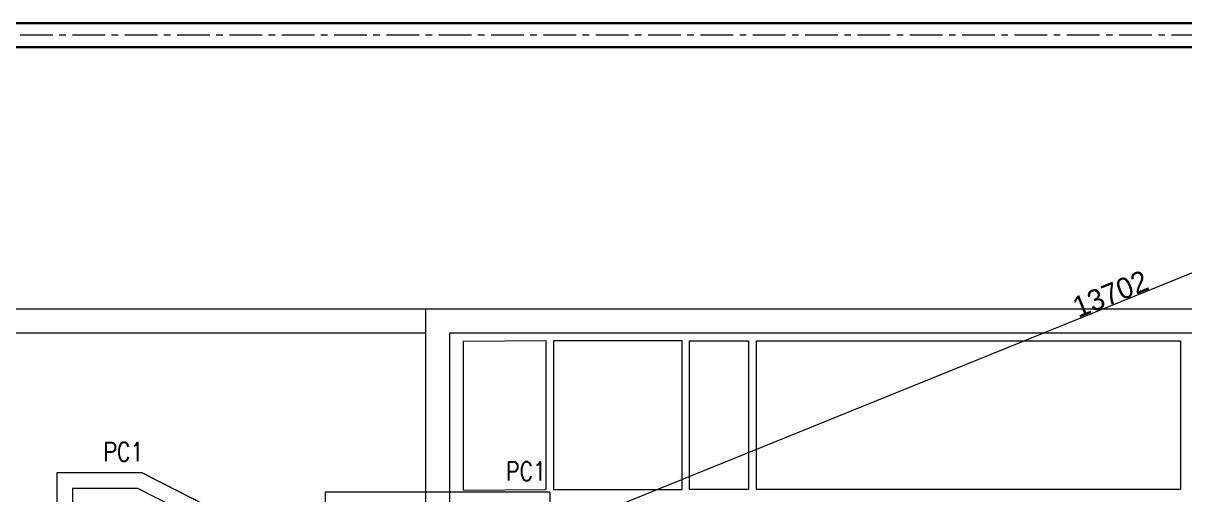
# Model space of a CAD drawing. Header units: metres. Extents: x 5205117 to 5948571, y 646915 to 1143748.
# Drawn here: x 5330616 to 5341713, y 804386 to 808887 of the extents above; entities that cross this region are included whole.
import ezdxf

# ---------------------------------------------------------------- set-up
doc = ezdxf.new("R2010")
doc.units = ezdxf.units.M
doc.header["$MEASUREMENT"] = 0
doc.header["$PDMODE"] = 35
doc.header["$PDSIZE"] = 10
for name, pattern in [('CENTER', [2, 1.25, -0.25, 0.25, -0.25]), ('DASHED', [0.75, 0.5, -0.25]), ('HIDDEN', [0.375, 0.25, -0.125])]:
    doc.linetypes.add(name, pattern=pattern)
doc.layers.get('0').update_dxf_attribs({"color": 1, "linetype": 'DASHED', "lineweight": 30})
for name, color, linetype, lineweight in [('A-Center line', 1, 'CENTER', 9), ('dim start point', 10, 'Continuous', 0), ('plot 5', 7, 'Continuous', 30), ('S-FOUND-EXCAVATION', 253, 'HIDDEN', 0), ('S-FOUND-FOOTING', 7, 'Continuous', 15), ('S-TEXT COL.', 1, 'Continuous', 0)]:
    doc.layers.add(name, color=color, linetype=linetype, lineweight=lineweight)
doc.layers.add('A-GF', color=8, linetype='Continuous', lineweight=0, transparency=0.5)
doc.styles.add('SETU 1', font='romans.shx', dxfattribs={"width": 0.8})
doc.styles.get("Standard").update_dxf_attribs({"font": 'GOTHIC.TTF'})
doc.dimstyles.get("Standard").update_dxf_attribs({"dimtxt": 2, "dimasz": 1, "dimexe": 0, "dimexo": 0, "dimgap": 0.1, "dimtad": 1, "dimdsep": 46, "dimtxsty": 'Standard', "dimblk": 'OBLIQUE', "dimcen": 0.1, "dimclrd": 256, "dimclre": 256, "dimclrt": 256, "dimadec": 0, "dimazin": 0, "dimtfac": 1, "dimtofl": 0, "dimtmove": 1, "dimatfit": 2, "dimldrblk": 'OPEN90', "dimfxl": 1, "dimtolj": 1, "dimtzin": 0, "dimlwd": -1, "dimlwe": -1, "dimarcsym": 0})

# ---------------------------------------------------------------- blocks, each defined once
blk = doc.blocks.new('jhgduhguix')
at = {"layer": 'A-GF', "ltscale": 0.01}
for points in [[(5071777.082056999, 792695.0390057564), (5106802.780856133, 792695.0390057564)], [(5106802.780856133, 790170.4902853966), (5106802.780856133, 792695.0390057564), (5119510.556168556, 792695.0390057564)], [(5071777.082056999, 792465.0390057564), (5106802.780856133, 792465.0390057564)], [(5107032.780857086, 790170.4902853966), (5107032.780857086, 792465.0390057564), (5119510.556168556, 792465.0390057564)]]:
    blk.add_lwpolyline(points, dxfattribs=at)
at = {"layer": 'A-GF', "ltscale": 5}
for points in [[(5107953.440537453, 790970.6498805285), (5107953.440537453, 792387.9768900871), (5107161.307659149, 792381.4807491302), (5107161.307659149, 790964.1537396908)], [(5109252.780856133, 790970.6498805285), (5109252.780856133, 792387.9768900871), (5108023.606104851, 792387.9768900871), (5108023.606104851, 790970.6498805285)], [(5109322.946413994, 790970.6498805285), (5109322.946472168, 792387.9768900871), (5109885.295595169, 792387.9768900871), (5109885.295536041, 790970.6498805285)], [(5114012.758347511, 792388.0827615261), (5114012.77661705, 790970.6498805285), (5109962.789991379, 790970.6498805285), (5109962.77172184, 792388.0338525772)]]:
    blk.add_lwpolyline(points, close=True, dxfattribs=at)
blk = doc.blocks.new('_Oblique')
at = {"color": 0, "linetype": 'ByBlock', "lineweight": -2}
blk.add_line((-0.5, -0.5), (0.5, 0.5), dxfattribs=at)
blk = doc.blocks.new('*D584')
at = {"layer": 'Defpoints', "color": 0, "ltscale": 5, "transparency": 16777216}
for p in [(5347393.710689987, 808774.3059036571), (5347393.710689987, 808774.3059036571), (5334691.486001934, 803636.5305919452)]:
    blk.add_point(p, dxfattribs=at)
at = {"layer": 'dim start point', "ltscale": 5, "transparency": 16777216}
blk.add_line((5334691.486001934, 803636.5305919452), (5347393.710689987, 808774.3059036571), dxfattribs=at)
for p, rotation in [((5347393.710689987, 808774.3059036571), 22.02226774598986), ((5334691.486001934, 803636.5305919452), 202.0222677459899)]:
    blk.add_blockref('_Oblique', p, dxfattribs=dict(at, rotation=rotation))
at = {"layer": 'dim start point', "ltscale": 5, "transparency": 16777216, "insert": (5341003.177852847, 806302.8783215648), "char_height": 200, "attachment_point": 5, "rotation": 22.022267745989865}
blk.add_mtext('\\A1;13702', dxfattribs=at)
blk = doc.blocks.new('_Open90')
at = {"color": 0, "linetype": 'ByBlock', "lineweight": -2}
for p, q in [((0, 0), (-1, 0)), ((-0.5, 0.5), (0, 0)), ((0, 0), (-0.5, -0.5))]:
    blk.add_line(p, q, dxfattribs=at)

msp = doc.modelspace()

# ---------------------------------------------------------------- linework, layer by layer
at = {"layer": 'A-Center line', "ltscale": 250}
msp.add_line((5348898.451222677, 808774.3059036571), (5298541.743452776, 808774.3059036571), dxfattribs=at)
at = {"layer": 'plot 5'}
msp.add_lwpolyline([(5299208.562515225, 802086.5305919455), (5299208.562515225, 808886.5305919455), (5347396.486002889, 808886.5305919455), (5347396.486002889, 805931.0793123053), (5347169.261314359, 805931.0793123053), (5347169.261314359, 808659.3059044884), (5299435.787202802, 808659.3059044884), (5299435.787202802, 802086.5305919455)], dxfattribs=at)
at = {"layer": 'S-FOUND-EXCAVATION'}
for points in [[(5330936.485927337, 802446.530604614), (5331746.89617283, 802446.530604614), (5333086.485927337, 803128.8254937552), (5333086.485927337, 803914.2356870432), (5331746.896174233, 804596.5306046138), (5330936.485927337, 804596.5306046138)], [(5333501.485999344, 804411.5306665442), (5333501.485999344, 803601.1204210512), (5334183.780888485, 802261.5306665442), (5334969.191081773, 802261.5306665442), (5335651.485999344, 803601.1204196477), (5335651.485999344, 804411.5306665442)]]:
    msp.add_lwpolyline(points, close=True, dxfattribs=at)
at = {"layer": 'S-FOUND-FOOTING', "color": 1}
msp.add_lwpolyline([(5331086.485927337, 802596.530604614), (5331711.485975632, 802596.530604614), (5332936.485927337, 803221.5305913179), (5332936.485927337, 803821.5305913179), (5331711.485975632, 804446.5306046138), (5331086.485927337, 804446.5306046138), (5331086.485927337, 802596.530604614)], dxfattribs=at)

# ---------------------------------------------------------------- block references
at = {"layer": 'dim start point', "color": 12}
msp.add_blockref('jhgduhguix', (227658.7051458023, 13466.04030654894), dxfattribs=at)

# ---------------------------------------------------------------- texts
at = {"layer": 'S-TEXT COL.', "color": 7, "style": 'SETU 1', "width": 0.8}
for p in [(5331382.126146065, 804705.661712485), (5335228.085197503, 804520.6617744154)]:
    msp.add_text('PC1', height=180, dxfattribs=at).set_placement(p)

# ---------------------------------------------------------------- dimensions: what is measured, and where the dimension line sits
at = {"layer": 'dim start point', "color": 12, "ltscale": 5}
dim = msp.add_aligned_dim(p1=(5334691.486001935, 803636.5305919454), p2=(5347393.710689988, 808774.3059036571), distance=3.4909448075574693e-10, dimstyle='Standard', override={"dimtxt": 200, "dimdec": 0, "dimtdec": 0, "dimfxl": 0.1}, dxfattribs=at)
dim.commit()
dim.dimension.update_dxf_attribs({"geometry": '*D584', "text_midpoint": (5341003.177852847, 806302.8783215648)})

doc.saveas('drawing.dxf')
